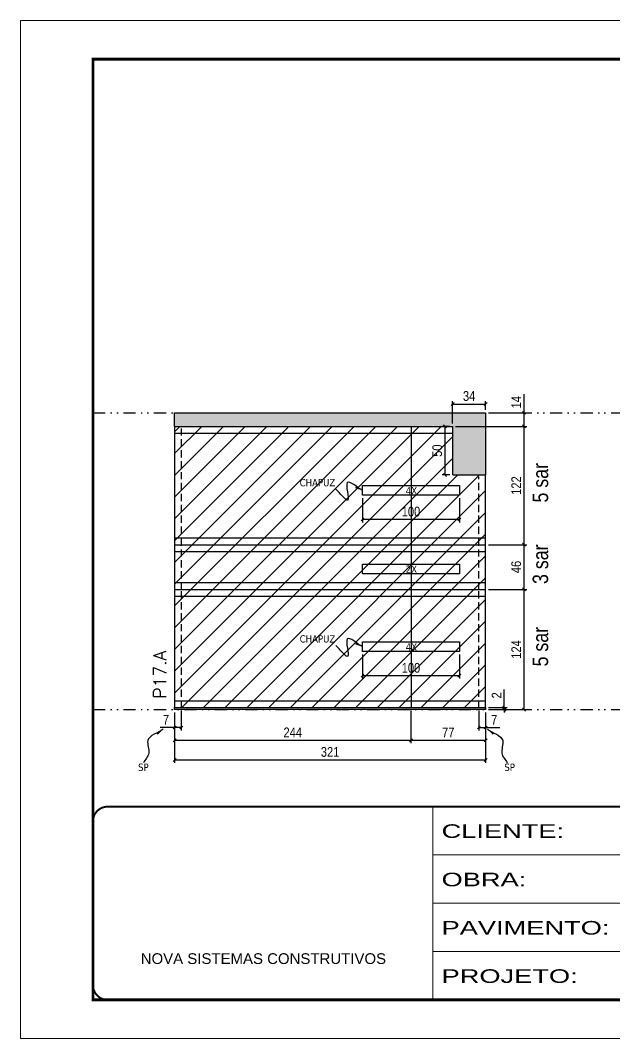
# Model space of a CAD drawing. Extents: x 14400 to 27878, y -21631 to 6985.
# Drawn here: x 14413 to 15027, y -2105 to -1055 of the extents above; entities that cross this region are included whole.
import ezdxf

# ---------------------------------------------------------------- set-up
doc = ezdxf.new("R2010")
doc.units = 0
for name, pattern in [('CONTINUO', [0]), ('DASHED', [0.75, 0.5, -0.25]), ('DIVIDE2', [0.625, 0.25, -0.125, 0, -0.125, 0, -0.125]), ('HIDDEN', [0.375, 0.25, -0.125])]:
    doc.linetypes.add(name, pattern=pattern)
for name, color, linetype in [('COTA', 241, 'Continuous'), ('NOMENCLATURA', 7, 'Continuous'), ('Nível', 160, 'Continuous'), ('Painéis', 200, 'Continuous'), ('SARR_2.2x10', 60, 'Continuous'), ('SARR_2.2x7', 40, 'Continuous'), ('texto', 7, 'Continuous')]:
    doc.layers.add(name, color=color, linetype=linetype)
for name, color, linetype, lineweight in [('Folhas', 255, 'Continuous', 9), ('Hachura', 251, 'Continuous', 9), ('SARRAFO DE PRESSAO', 251, 'DASHED', 9), ('Texto Seção', 7, 'Continuous', 15)]:
    doc.layers.add(name, color=color, linetype=linetype, lineweight=lineweight)
doc.styles.add('ARIAL', font='arial.ttf')
doc.styles.add('ARIAL_NARROW', font='ARIALN.TTF', dxfattribs={"height": 0.2})
doc.styles.add('COTA TECNICA', font='techl___.ttf', dxfattribs={"height": 10})
doc.styles.add('COTA TECNICA-50', font='techl___.ttf', dxfattribs={"height": 10})
doc.styles.add('REGUA-120', font='ROMANS.shx', dxfattribs={"height": 15})
doc.styles.get("Standard").update_dxf_attribs({"font": 'arial.ttf'})
doc.styles.add('Tecnologia', font='')
doc.styles.get('Tecnologia').set_extended_font_data('Forgotten Futurist')
doc.dimstyles.new('COTA PAINEL-50', dxfattribs={"dimtxt": 10, "dimasz": 3, "dimexe": 3, "dimexo": 3, "dimgap": 3, "dimtad": 1, "dimdec": 1, "dimzin": 12, "dimdsep": 46, "dimtxsty": 'COTA TECNICA-50', "dimblk1": 'OBLIQUE', "dimblk2": 'OBLIQUE', "dimsah": 1, "dimcen": 0.9, "dimclrd": 4, "dimclre": 4, "dimclrt": 240, "dimadec": 1, "dimazin": 3, "dimtfac": 1, "dimtdec": 1, "dimtmove": 0, "dimatfit": 3, "dimfxl": 1, "dimtolj": 1, "dimtzin": 12, "dimarcsym": 0})
doc.dimstyles.new('PAINEL', dxfattribs={"dimtxt": 10, "dimasz": 3, "dimexe": 3, "dimexo": 3, "dimgap": 3, "dimtad": 1, "dimdec": 1, "dimzin": 12, "dimdsep": 46, "dimtxsty": 'COTA TECNICA', "dimblk1": 'OBLIQUE', "dimblk2": 'OBLIQUE', "dimsah": 1, "dimcen": 0.9, "dimclrd": 4, "dimclre": 4, "dimclrt": 240, "dimadec": 1, "dimazin": 3, "dimtfac": 1, "dimtdec": 1, "dimtmove": 0, "dimatfit": 3, "dimfxl": 1, "dimtolj": 1, "dimtzin": 12, "dimarcsym": 0})
doc.dimstyles.get("Standard").update_dxf_attribs({"dimtxt": 0.18, "dimasz": 0.18, "dimexe": 0.18, "dimexo": 0.0625, "dimgap": 0.09, "dimtad": 0, "dimtih": 1, "dimtoh": 1, "dimdec": 4, "dimzin": 0, "dimdsep": 46, "dimtxsty": 'Standard', "dimcen": 0.09, "dimadec": 0, "dimazin": 0, "dimtfac": 1, "dimtdec": 4, "dimtofl": 0, "dimtmove": 0, "dimatfit": 3, "dimfxl": 1, "dimtolj": 1, "dimtzin": 0, "dimarcsym": 0})

# ---------------------------------------------------------------- blocks, each defined once
blk = doc.blocks.new('9999999999')
at = {"color": 30, "linetype": 'CONTINUO'}
for p, q in [((98564.6, 34230.2), (98564.6, 34429.4)), ((98564.6, 34379.6), (99584, 34379.6)), ((98564.6, 34329.8), (99488, 34329.8)), ((98564.6, 34280), (99488, 34280))]:
    blk.add_line(p, q, dxfattribs=at)
at = {"color": 30, "linetype": 'CONTINUO', "const_width": 2}
blk.add_lwpolyline([(99584, 34230.2), (99584, 34414.4, 0.414214), (99569, 34429.4), (98229, 34429.4, 0.414214), (98214, 34414.4), (98214, 34245.2, 0.414214), (98229, 34230.2), (99584, 34230.2)], format="xyb", dxfattribs=at)
at = {"layer": 'Folhas'}
blk.add_lwpolyline([(98139, 34190.2), (99624, 34190.2), (99624, 35240.2), (98139, 35240.2)], close=True, dxfattribs=at)
at = {"layer": 'Folhas', "color": 30, "const_width": 3}
blk.add_lwpolyline([(98214, 34230.2), (99584, 34230.2), (99584, 35200.2), (98214, 35200.2)], close=True, dxfattribs=at)
at = {"color": 7, "linetype": 'Continuous', "ltscale": 5, "style": 'ARIAL'}
blk.add_text('NOVA SISTEMAS CONSTRUTIVOS', height=11.059, dxfattribs=at).set_placement((98263.2, 34267.2))
at = {"layer": 'Folhas', "color": 7, "style": 'Tecnologia', "width": 1.5}
for s, p in [('CLIENTE:', (98573.7, 34397.2)), ('OBRA:', (98573.7, 34347.3)), ('PAVIMENTO:', (98573.7, 34297.5)), ('PROJETO:', (98573.7, 34247.7))]:
    blk.add_text(s, height=14, dxfattribs=at).set_placement(p)
blk = doc.blocks.new('_Oblique')
at = {"color": 0, "linetype": 'ByBlock', "lineweight": -2}
blk.add_line((-0.5, -0.5), (0.5, 0.5), dxfattribs=at)
blk = doc.blocks.new('*D1788')
at = {"layer": 'COTA', "color": 4, "lineweight": -2, "transparency": 16777216}
for p, q in [((14572.6, -1769), (14572.6, -1787.5)), ((14579.6, -1767), (14579.6, -1787.5)), ((14572.6, -1784.5), (14557.9, -1784.5)), ((14579.6, -1784.5), (14572.6, -1784.5))]:
    blk.add_line(p, q, dxfattribs=at)
at = {"layer": 'Defpoints', "color": 0, "transparency": 16777216}
for p in [(14572.6, -1766), (14579.6, -1764), (14572.6, -1784.5)]:
    blk.add_point(p, dxfattribs=at)
at = {"layer": 'COTA', "color": 4, "lineweight": -2, "transparency": 16777216, "xscale": 3, "yscale": 3, "zscale": 3, "rotation": 180}
blk.add_blockref('_Oblique', (14572.6, -1784.5), dxfattribs=at)
at = {"layer": 'COTA', "color": 4, "lineweight": -2, "transparency": 16777216, "xscale": 3, "yscale": 3, "zscale": 3}
blk.add_blockref('_Oblique', (14579.6, -1784.5), dxfattribs=at)
at = {"layer": 'COTA', "color": 240, "transparency": 16777216, "insert": (14563.8, -1776.5), "char_height": 10, "attachment_point": 5, "style": 'COTA TECNICA-50'}
blk.add_mtext('\\A1;7', dxfattribs=at)
blk = doc.blocks.new('*D1789')
at = {"layer": 'COTA', "color": 4, "lineweight": -2, "transparency": 16777216}
for p, q in [((14886.6, -1767), (14886.6, -1787.5)), ((14893.6, -1769), (14893.6, -1787.5)), ((14886.6, -1784.5), (14893.6, -1784.5)), ((14893.6, -1784.5), (14908.4, -1784.5))]:
    blk.add_line(p, q, dxfattribs=at)
at = {"layer": 'Defpoints', "color": 0, "transparency": 16777216}
for p in [(14886.6, -1764), (14893.6, -1766), (14893.6, -1784.5)]:
    blk.add_point(p, dxfattribs=at)
at = {"layer": 'COTA', "color": 4, "lineweight": -2, "transparency": 16777216, "xscale": 3, "yscale": 3, "zscale": 3, "rotation": 180}
blk.add_blockref('_Oblique', (14886.6, -1784.5), dxfattribs=at)
at = {"layer": 'COTA', "color": 4, "lineweight": -2, "transparency": 16777216, "xscale": 3, "yscale": 3, "zscale": 3}
blk.add_blockref('_Oblique', (14893.6, -1784.5), dxfattribs=at)
at = {"layer": 'COTA', "color": 240, "transparency": 16777216, "insert": (14902.5, -1776.5), "char_height": 10, "attachment_point": 5, "style": 'COTA TECNICA-50'}
blk.add_mtext('\\A1;7', dxfattribs=at)
blk = doc.blocks.new('*D1790')
at = {"layer": 'COTA', "color": 4, "lineweight": -2, "transparency": 16777216}
for p, q in [((14912.9, -1764), (14912.9, -1745.2)), ((14896.6, -1764), (14915.9, -1764)), ((14896.6, -1766), (14915.9, -1766)), ((14912.9, -1766), (14912.9, -1764)), ((14912.9, -1766), (14912.9, -1769))]:
    blk.add_line(p, q, dxfattribs=at)
at = {"layer": 'Defpoints', "color": 0, "transparency": 16777216}
for p in [(14893.6, -1764), (14893.6, -1766), (14912.9, -1766)]:
    blk.add_point(p, dxfattribs=at)
at = {"layer": 'COTA', "color": 4, "lineweight": -2, "transparency": 16777216, "xscale": 3, "yscale": 3, "zscale": 3}
for p, rotation in [((14912.9, -1764), 270), ((14912.9, -1766), 90)]:
    blk.add_blockref('_Oblique', p, dxfattribs=dict(at, rotation=rotation))
at = {"layer": 'COTA', "color": 240, "transparency": 16777216, "insert": (14904.9, -1751.3), "char_height": 10, "attachment_point": 5, "rotation": 90, "style": 'COTA TECNICA-50'}
blk.add_mtext('\\A1;2', dxfattribs=at)
blk = doc.blocks.new('*D1791')
at = {"layer": 'COTA', "color": 4, "lineweight": -2, "transparency": 16777216}
for p, q in [((14572.6, -1769), (14572.6, -1800.6)), ((14816.6, -1767), (14816.6, -1800.6)), ((14572.6, -1797.6), (14816.6, -1797.6))]:
    blk.add_line(p, q, dxfattribs=at)
at = {"layer": 'Defpoints', "color": 0, "transparency": 16777216}
for p in [(14572.6, -1766), (14816.6, -1764), (14816.6, -1797.6)]:
    blk.add_point(p, dxfattribs=at)
at = {"layer": 'COTA', "color": 4, "lineweight": -2, "transparency": 16777216, "xscale": 3, "yscale": 3, "zscale": 3, "rotation": 180}
blk.add_blockref('_Oblique', (14572.6, -1797.6), dxfattribs=at)
at = {"layer": 'COTA', "color": 4, "lineweight": -2, "transparency": 16777216, "xscale": 3, "yscale": 3, "zscale": 3}
blk.add_blockref('_Oblique', (14816.6, -1797.6), dxfattribs=at)
at = {"layer": 'COTA', "color": 240, "transparency": 16777216, "insert": (14694.6, -1789.5), "char_height": 10, "attachment_point": 5, "style": 'COTA TECNICA-50'}
blk.add_mtext('\\A1;244', dxfattribs=at)
blk = doc.blocks.new('*D1792')
at = {"layer": 'COTA', "color": 4, "lineweight": -2, "transparency": 16777216}
for p, q in [((14816.6, -1767), (14816.6, -1800.6)), ((14893.6, -1769), (14893.6, -1800.6)), ((14816.6, -1797.6), (14893.6, -1797.6))]:
    blk.add_line(p, q, dxfattribs=at)
at = {"layer": 'Defpoints', "color": 0, "transparency": 16777216}
for p in [(14816.6, -1764), (14893.6, -1766), (14893.6, -1797.6)]:
    blk.add_point(p, dxfattribs=at)
at = {"layer": 'COTA', "color": 4, "lineweight": -2, "transparency": 16777216, "xscale": 3, "yscale": 3, "zscale": 3, "rotation": 180}
blk.add_blockref('_Oblique', (14816.6, -1797.6), dxfattribs=at)
at = {"layer": 'COTA', "color": 4, "lineweight": -2, "transparency": 16777216, "xscale": 3, "yscale": 3, "zscale": 3}
blk.add_blockref('_Oblique', (14893.6, -1797.6), dxfattribs=at)
at = {"layer": 'COTA', "color": 240, "transparency": 16777216, "insert": (14855.1, -1789.5), "char_height": 10, "attachment_point": 5, "style": 'COTA TECNICA-50'}
blk.add_mtext('\\A1;77', dxfattribs=at)
blk = doc.blocks.new('*D1793')
at = {"layer": 'COTA', "color": 4, "linetype": 'ByBlock', "lineweight": -2, "transparency": 16777216}
for p, q in [((14766.6, -1709.2), (14766.6, -1734.1)), ((14866.6, -1709.2), (14866.6, -1734.1)), ((14866.6, -1731.1), (14766.6, -1731.1))]:
    blk.add_line(p, q, dxfattribs=at)
at = {"layer": 'Defpoints', "color": 0, "linetype": 'ByBlock', "transparency": 16777216}
for p in [(14766.6, -1706.2), (14866.6, -1706.2), (14766.6, -1731.1)]:
    blk.add_point(p, dxfattribs=at)
at = {"layer": 'COTA', "color": 4, "linetype": 'ByBlock', "lineweight": -2, "transparency": 16777216, "xscale": 3, "yscale": 3, "zscale": 3, "rotation": 180}
blk.add_blockref('_Oblique', (14766.6, -1731.1), dxfattribs=at)
at = {"layer": 'COTA', "color": 4, "linetype": 'ByBlock', "lineweight": -2, "transparency": 16777216, "xscale": 3, "yscale": 3, "zscale": 3}
blk.add_blockref('_Oblique', (14866.6, -1731.1), dxfattribs=at)
at = {"layer": 'COTA', "color": 240, "linetype": 'ByBlock', "transparency": 16777216, "insert": (14816.6, -1723), "char_height": 10, "attachment_point": 5, "style": 'COTA TECNICA'}
blk.add_mtext('\\A1;100', dxfattribs=at)
blk = doc.blocks.new('*D1794')
at = {"layer": 'COTA', "color": 4, "lineweight": -2, "transparency": 16777216}
for p, q in [((14896.6, -1642), (14936.3, -1642)), ((14933.3, -1766), (14933.3, -1642)), ((14896.6, -1766), (14936.3, -1766))]:
    blk.add_line(p, q, dxfattribs=at)
at = {"layer": 'Defpoints', "color": 0, "transparency": 16777216}
for p in [(14893.6, -1642), (14933.3, -1642), (14893.6, -1766)]:
    blk.add_point(p, dxfattribs=at)
at = {"layer": 'COTA', "color": 4, "lineweight": -2, "transparency": 16777216, "xscale": 3, "yscale": 3, "zscale": 3}
for p, rotation in [((14933.3, -1642), 90), ((14933.3, -1766), 270)]:
    blk.add_blockref('_Oblique', p, dxfattribs=dict(at, rotation=rotation))
at = {"layer": 'COTA', "color": 240, "transparency": 16777216, "insert": (14925.2, -1704), "char_height": 10, "attachment_point": 5, "rotation": 90, "style": 'COTA TECNICA'}
blk.add_mtext('\\A1;124', dxfattribs=at)
blk = doc.blocks.new('*D1759')
at = {"layer": 'COTA', "color": 4, "lineweight": -2, "transparency": 16777216}
for p, q in [((14572.6, -1769), (14572.6, -1820.9)), ((14893.6, -1769), (14893.6, -1820.9)), ((14572.6, -1817.9), (14893.6, -1817.9))]:
    blk.add_line(p, q, dxfattribs=at)
at = {"layer": 'Defpoints', "color": 0, "transparency": 16777216}
for p in [(14572.6, -1766), (14893.6, -1766), (14893.6, -1817.9)]:
    blk.add_point(p, dxfattribs=at)
at = {"layer": 'COTA', "color": 4, "lineweight": -2, "transparency": 16777216, "xscale": 3, "yscale": 3, "zscale": 3, "rotation": 180}
blk.add_blockref('_Oblique', (14572.6, -1817.9), dxfattribs=at)
at = {"layer": 'COTA', "color": 4, "lineweight": -2, "transparency": 16777216, "xscale": 3, "yscale": 3, "zscale": 3}
blk.add_blockref('_Oblique', (14893.6, -1817.9), dxfattribs=at)
at = {"layer": 'COTA', "color": 240, "transparency": 16777216, "insert": (14733.1, -1809.7), "char_height": 10, "attachment_point": 5, "style": 'COTA TECNICA'}
blk.add_mtext('\\A1;321', dxfattribs=at)
blk = doc.blocks.new('*D1805')
at = {"layer": 'COTA', "color": 4, "lineweight": -2, "transparency": 16777216}
for p, q in [((14933.3, -1460), (14933.3, -1440.9)), ((14896.6, -1460), (14936.3, -1460)), ((14933.3, -1474), (14933.3, -1460)), ((14862.6, -1474), (14936.3, -1474))]:
    blk.add_line(p, q, dxfattribs=at)
at = {"layer": 'Defpoints', "color": 0, "transparency": 16777216}
for p in [(14893.6, -1460), (14933.3, -1460), (14859.6, -1474)]:
    blk.add_point(p, dxfattribs=at)
at = {"layer": 'COTA', "color": 4, "lineweight": -2, "transparency": 16777216, "xscale": 3, "yscale": 3, "zscale": 3}
for p, rotation in [((14933.3, -1460), 90), ((14933.3, -1474), 270)]:
    blk.add_blockref('_Oblique', p, dxfattribs=dict(at, rotation=rotation))
at = {"layer": 'COTA', "color": 240, "transparency": 16777216, "insert": (14925.2, -1449), "char_height": 10, "attachment_point": 5, "rotation": 90, "style": 'COTA TECNICA'}
blk.add_mtext('\\A1;14', dxfattribs=at)
blk = doc.blocks.new('*D1806')
at = {"layer": 'COTA', "color": 4, "lineweight": -2, "transparency": 16777216}
for p, q in [((14856.6, -1474), (14848.8, -1474)), ((14851.8, -1524), (14851.8, -1474)), ((14856.6, -1524), (14848.8, -1524))]:
    blk.add_line(p, q, dxfattribs=at)
at = {"layer": 'Defpoints', "color": 0, "transparency": 16777216}
for p in [(14851.8, -1474), (14859.6, -1474), (14859.6, -1524)]:
    blk.add_point(p, dxfattribs=at)
at = {"layer": 'COTA', "color": 4, "lineweight": -2, "transparency": 16777216, "xscale": 3, "yscale": 3, "zscale": 3}
for p, rotation in [((14851.8, -1474), 90), ((14851.8, -1524), 270)]:
    blk.add_blockref('_Oblique', p, dxfattribs=dict(at, rotation=rotation))
at = {"layer": 'COTA', "color": 240, "transparency": 16777216, "insert": (14843.7, -1499), "char_height": 10, "attachment_point": 5, "rotation": 90, "style": 'COTA TECNICA'}
blk.add_mtext('\\A1;50', dxfattribs=at)
blk = doc.blocks.new('*D1807')
at = {"layer": 'COTA', "color": 4, "lineweight": -2, "transparency": 16777216}
for p, q in [((14859.6, -1471), (14859.6, -1447.9)), ((14893.6, -1457), (14893.6, -1447.9)), ((14859.6, -1450.9), (14893.6, -1450.9))]:
    blk.add_line(p, q, dxfattribs=at)
at = {"layer": 'Defpoints', "color": 0, "transparency": 16777216}
for p in [(14893.6, -1450.9), (14893.6, -1460), (14859.6, -1474)]:
    blk.add_point(p, dxfattribs=at)
at = {"layer": 'COTA', "color": 4, "lineweight": -2, "transparency": 16777216, "xscale": 3, "yscale": 3, "zscale": 3, "rotation": 180}
blk.add_blockref('_Oblique', (14859.6, -1450.9), dxfattribs=at)
at = {"layer": 'COTA', "color": 4, "lineweight": -2, "transparency": 16777216, "xscale": 3, "yscale": 3, "zscale": 3}
blk.add_blockref('_Oblique', (14893.6, -1450.9), dxfattribs=at)
at = {"layer": 'COTA', "color": 240, "transparency": 16777216, "insert": (14876.6, -1442.7), "char_height": 10, "attachment_point": 5, "style": 'COTA TECNICA'}
blk.add_mtext('\\A1;34', dxfattribs=at)
blk = doc.blocks.new('*D1811')
at = {"layer": 'COTA', "color": 4, "lineweight": -2, "transparency": 16777216}
for p, q in [((14896.6, -1596), (14936.3, -1596)), ((14933.3, -1642), (14933.3, -1596)), ((14896.6, -1642), (14936.3, -1642))]:
    blk.add_line(p, q, dxfattribs=at)
at = {"layer": 'Defpoints', "color": 0, "transparency": 16777216}
for p in [(14893.6, -1596), (14933.3, -1596), (14893.6, -1642)]:
    blk.add_point(p, dxfattribs=at)
at = {"layer": 'COTA', "color": 4, "lineweight": -2, "transparency": 16777216, "xscale": 3, "yscale": 3, "zscale": 3}
for p, rotation in [((14933.3, -1596), 90), ((14933.3, -1642), 270)]:
    blk.add_blockref('_Oblique', p, dxfattribs=dict(at, rotation=rotation))
at = {"layer": 'COTA', "color": 240, "transparency": 16777216, "insert": (14925.2, -1619), "char_height": 10, "attachment_point": 5, "rotation": 90, "style": 'COTA TECNICA'}
blk.add_mtext('\\A1;46', dxfattribs=at)
blk = doc.blocks.new('*D1812')
at = {"layer": 'COTA', "color": 4, "lineweight": -2, "transparency": 16777216}
for p, q in [((14862.6, -1474), (14936.3, -1474)), ((14933.3, -1596), (14933.3, -1474)), ((14896.6, -1596), (14936.3, -1596))]:
    blk.add_line(p, q, dxfattribs=at)
at = {"layer": 'Defpoints', "color": 0, "transparency": 16777216}
for p in [(14859.6, -1474), (14933.3, -1474), (14893.6, -1596)]:
    blk.add_point(p, dxfattribs=at)
at = {"layer": 'COTA', "color": 4, "lineweight": -2, "transparency": 16777216, "xscale": 3, "yscale": 3, "zscale": 3}
for p, rotation in [((14933.3, -1474), 90), ((14933.3, -1596), 270)]:
    blk.add_blockref('_Oblique', p, dxfattribs=dict(at, rotation=rotation))
at = {"layer": 'COTA', "color": 240, "transparency": 16777216, "insert": (14925.2, -1535), "char_height": 10, "attachment_point": 5, "rotation": 90, "style": 'COTA TECNICA'}
blk.add_mtext('\\A1;122', dxfattribs=at)
blk = doc.blocks.new('*D1813')
at = {"layer": 'COTA', "color": 4, "linetype": 'ByBlock', "lineweight": -2, "transparency": 16777216}
for p, q in [((14766.6, -1548.1), (14766.6, -1573)), ((14866.6, -1548.1), (14866.6, -1573)), ((14866.6, -1570), (14766.6, -1570))]:
    blk.add_line(p, q, dxfattribs=at)
at = {"layer": 'Defpoints', "color": 0, "linetype": 'ByBlock', "transparency": 16777216}
for p in [(14766.6, -1545.1), (14866.6, -1545.1), (14766.6, -1570)]:
    blk.add_point(p, dxfattribs=at)
at = {"layer": 'COTA', "color": 4, "linetype": 'ByBlock', "lineweight": -2, "transparency": 16777216, "xscale": 3, "yscale": 3, "zscale": 3, "rotation": 180}
blk.add_blockref('_Oblique', (14766.6, -1570), dxfattribs=at)
at = {"layer": 'COTA', "color": 4, "linetype": 'ByBlock', "lineweight": -2, "transparency": 16777216, "xscale": 3, "yscale": 3, "zscale": 3}
blk.add_blockref('_Oblique', (14866.6, -1570), dxfattribs=at)
at = {"layer": 'COTA', "color": 240, "linetype": 'ByBlock', "transparency": 16777216, "insert": (14816.6, -1561.9), "char_height": 10, "attachment_point": 5, "style": 'COTA TECNICA'}
blk.add_mtext('\\A1;100', dxfattribs=at)

msp = doc.modelspace()

# ---------------------------------------------------------------- hatches: boundary and pattern name
at = {"layer": 'COTA'}
h = msp.add_hatch(dxfattribs=at)
h.set_pattern_fill('AR-CONC', color=256, scale=0.03)
h.set_pattern_definition([(50, (-1598.5, -55), (5.4655401, -0.4781726), [0.5715, -6.2865]), (355, (-1598.5, -55), (-1.0573026, 5.7317054), [0.4572, -5.0292175]), (100.451445, (-1598.0445, -55.04), (4.4082374, 5.2535326), [0.4857003, -5.3427073]), (46.1842, (-1598.5, -53.476), (8.1323712, -1.2612698), [0.85725, -9.42975]), (96.63556, (-1597.822, -53.581), (7.122124, 7.4227837), [0.7285507, -8.0140682]), (351.18415, (-1598.5, -53.476), (7.122124, 7.4227837), [0.685799, -7.543792]), (21, (-1597.738, -53.857), (4.5484317, -3.067956), [0.5715, -6.2865]), (326, (-1597.738, -53.857), (1.8540609, 5.525639), [0.4572, -5.0292]), (71.451445, (-1597.359, -54.1127), (6.4024926, 2.457683), [0.4857003, -5.3426981]), (37.5, (-1598.5, -55), (0.0926581, 2.53665117), [0, -4.96824, 0, -5.1054, 0, -5.04825]), (7.5, (-1598.5, -55), (2.00458988, 3.00541724), [0, -2.91084, 0, -4.85394, 0, -1.92405]), (327.5, (-1600.1993, -55), (4.06771786, -0.17186232), [0, -1.905, 0, -5.9436, 0, -7.8867]), (317.5, (-1600.9613, -55), (4.44387544, 0.7627947), [0, -2.4765, 0, -3.94716, 0, -5.6007])])
h.paths.add_polyline_path([(14893.645, -1460.015), (14572.645, -1460.015), (14572.645, -1474.015), (14859.645, -1474.015), (14859.645, -1524.015), (14893.645, -1524.015)])
at = {"layer": 'Hachura'}
h = msp.add_hatch(dxfattribs=at)
h.set_pattern_fill('ANSI31', color=256, scale=5)
h.paths.add_polyline_path([(14816.645, -1474.015), (14572.645, -1474.015), (14572.645, -1596.015), (14816.645, -1596.015)])
h.paths.add_polyline_path([(14893.645, -1524.015), (14859.645, -1524.015), (14859.645, -1474.015), (14816.645, -1474.015), (14816.645, -1596.015), (14893.645, -1596.015)])
h.paths.add_polyline_path([(14893.645, -1596.015), (14816.645, -1596.015), (14816.645, -1642.015), (14893.645, -1642.015)])
h.paths.add_polyline_path([(14816.645, -1596.015), (14572.645, -1596.015), (14572.645, -1642.015), (14816.645, -1642.015)])
h.paths.add_polyline_path([(14816.645, -1642.015), (14572.645, -1642.015), (14572.645, -1764.015), (14816.645, -1764.015)])
h.paths.add_polyline_path([(14893.645, -1642.015), (14816.645, -1642.015), (14816.645, -1764.015), (14893.645, -1764.015)])
h.paths.add_polyline_path([(15315.941, -1642.015), (15071.941, -1642.015), (15071.941, -1764.015), (15315.941, -1764.015)])
h.paths.add_polyline_path([(15315.941, -1582.015), (15071.941, -1582.015), (15071.941, -1642.015), (15315.941, -1642.015)])
h.paths.add_polyline_path([(15315.941, -1460.015), (15100.941, -1460.015), (15100.941, -1524.015), (15071.941, -1524.015), (15071.941, -1582.015), (15315.941, -1582.015)])
h.paths.add_polyline_path([(15392.941, -1524.015), (15358.941, -1524.015), (15358.941, -1460.015), (15315.941, -1460.015), (15315.941, -1582.015), (15392.941, -1582.015)])
h.paths.add_polyline_path([(15392.941, -1582.015), (15315.941, -1582.015), (15315.941, -1642.015), (15392.941, -1642.015)])
h.paths.add_polyline_path([(15392.941, -1642.015), (15315.941, -1642.015), (15315.941, -1764.015), (15392.941, -1764.015)])
h.paths.add_polyline_path([(15578.548, -1524.015), (15559.548, -1524.015), (15559.548, -1764.015), (15578.548, -1764.015)])
h.paths.add_polyline_path([(15731.464, -1524.015), (15712.464, -1524.015), (15712.464, -1764.015), (15731.464, -1764.015)])

# ---------------------------------------------------------------- linework, layer by layer
at = {"layer": 'COTA'}
for p, q in [((14572.645, -1474.015), (14572.645, -1460.015)), ((14572.645, -1460.015), (14893.645, -1460.015)), ((14893.645, -1460.015), (14893.645, -1524.015))]:
    msp.add_line(p, q, dxfattribs=at)
at = {"layer": 'Nível', "color": 4, "linetype": 'DIVIDE2', "ltscale": 50}
for p, q in [((14488.467, -1460.015), (15858.467, -1460.015)), ((14488.467, -1766.015), (15858.467, -1766.015))]:
    msp.add_line(p, q, dxfattribs=at)
at = {"layer": 'Painéis'}
for p, q in [((14572.645, -1474.015), (14572.645, -1764.015)), ((14572.645, -1474.015), (14859.645, -1474.015)), ((14816.645, -1474.015), (14816.645, -1764.015)), ((14859.645, -1524.015), (14859.645, -1474.015)), ((14859.645, -1524.015), (14893.645, -1524.015)), ((14893.645, -1764.015), (14893.645, -1524.015)), ((14572.645, -1596.015), (14893.645, -1596.015)), ((14572.645, -1642.015), (14893.645, -1642.015))]:
    msp.add_line(p, q, dxfattribs=at)
msp.add_lwpolyline([(14893.645, -1766.015), (14572.645, -1766.015), (14572.645, -1764.015), (14893.645, -1764.015)], close=True, dxfattribs=at)
at = {"layer": 'SARR_2.2x10'}
for points in [[(14766.645, -1535.054), (14866.645, -1535.054), (14866.645, -1545.054), (14766.645, -1545.054)], [(14766.645, -1615.89), (14866.645, -1615.89), (14866.645, -1625.89), (14766.645, -1625.89)], [(14766.645, -1696.172), (14866.645, -1696.172), (14866.645, -1706.172), (14766.645, -1706.172)]]:
    msp.add_lwpolyline(points, close=True, dxfattribs=at)
at = {"layer": 'SARR_2.2x7', "linetype": 'HIDDEN', "ltscale": 30}
for p, q in [((14579.645, -1596.015), (14579.645, -1474.015)), ((14886.645, -1596.015), (14886.645, -1526.015)), ((14579.645, -1642.015), (14579.645, -1596.015)), ((14886.645, -1642.015), (14886.645, -1596.015)), ((14579.645, -1764.015), (14579.645, -1642.015)), ((14886.645, -1764.015), (14886.645, -1642.015))]:
    msp.add_line(p, q, dxfattribs=at)
at = {"layer": 'SARR_2.2x7'}
for p, q in [((14572.645, -1481.015), (14816.645, -1481.015)), ((14816.645, -1481.015), (14859.645, -1481.015)), ((14572.645, -1589.015), (14816.645, -1589.015)), ((14816.645, -1589.015), (14893.645, -1589.015)), ((14572.645, -1603.015), (14816.645, -1603.015)), ((14816.645, -1603.015), (14893.645, -1603.015)), ((14572.645, -1635.015), (14816.645, -1635.015)), ((14816.645, -1635.015), (14893.645, -1635.015)), ((14572.645, -1649.015), (14816.645, -1649.015)), ((14816.645, -1649.015), (14893.645, -1649.015)), ((14572.645, -1757.015), (14816.645, -1757.015)), ((14816.645, -1757.015), (14893.645, -1757.015))]:
    msp.add_line(p, q, dxfattribs=at)

# ---------------------------------------------------------------- block references
at = {"layer": 'SARRAFO DE PRESSAO', "color": 6, "linetype": 'ByBlock'}
msp.add_blockref('9999999999', (-83725.511, -36295.504), dxfattribs=at)

# ---------------------------------------------------------------- texts
at = {"layer": 'NOMENCLATURA', "style": 'ARIAL_NARROW'}
for s, p in [('5 sar', (14958.162, -1552.496)), ('3 sar', (14958.162, -1636.496)), ('5 sar', (14958.162, -1721.496))]:
    msp.add_text(s, height=16, rotation=90, dxfattribs=at).set_placement(p)
at = {"layer": 'texto', "color": 0, "char_height": 7.5, "attachment_point": 5}
for s, insert in [('{\\fTahoma|b0|i0|c0|p34;\\C4;CHAPUZ}', (14720.095, -1532.039)), ('{\\fTahoma|b0|i0|c0|p34;\\C4;4X}', (14817.037, -1540.346)), ('{\\fTahoma|b0|i0|c0|p34;\\C4;2X}', (14817.037, -1621.183)), ('{\\fTahoma|b0|i0|c0|p34;\\C4;CHAPUZ}', (14720.095, -1693.157)), ('{\\fTahoma|b0|i0|c0|p34;\\C4;4X}', (14817.037, -1701.465)), ('{\\fTahoma|b0|i0|c0|p34;\\C4;SP}', (14540.398, -1825.506)), ('{\\fTahoma|b0|i0|c0|p34;\\C4;SP}', (14918.422, -1825.506))]:
    msp.add_mtext(s, dxfattribs=dict(at, insert=insert))
at = {"layer": 'Texto Seção', "insert": (14564.025, -1754.764), "char_height": 13, "width": 285.32988, "attachment_point": 7, "rotation": 90, "style": 'REGUA-120'}
msp.add_mtext('P17.A', dxfattribs=at)

# ---------------------------------------------------------------- dimensions: what is measured, and where the dimension line sits
at = {"layer": 'COTA'}
for base, p1, p2, dimstyle, picture, middle in [((14893.645, -1450.897), (14859.645, -1474.015), (14893.645, -1460.015), 'PAINEL', '*D1807', (14876.645, -1442.677)), ((14816.645, -1797.571), (14572.645, -1766.015), (14816.645, -1764.015), 'COTA PAINEL-50', '*D1791', (14694.645, -1789.498)), ((14893.645, -1817.945), (14572.645, -1766.015), (14893.645, -1766.015), 'PAINEL', '*D1759', (14733.145, -1809.726)), ((14893.645, -1797.571), (14816.645, -1764.015), (14893.645, -1766.015), 'COTA PAINEL-50', '*D1792', (14855.145, -1789.498)), ((14893.645, -1784.525), (14886.645, -1764.015), (14893.645, -1766.015), 'COTA PAINEL-50', '*D1789', (14902.511, -1776.452))]:
    dim = msp.add_linear_dim(base=base, p1=p1, p2=p2, dimstyle=dimstyle, dxfattribs=at)
    dim.commit()
    dim.dimension.update_dxf_attribs({"geometry": picture, "text_midpoint": middle})
for base, p1, p2, angle, dimstyle, picture, middle in [((14933.286, -1460.015), (14859.645, -1474.015), (14893.645, -1460.015), 90, 'PAINEL', '*D1805', (14925.213, -1448.957)), ((14851.841, -1474.015), (14859.645, -1524.015), (14859.645, -1474.015), 90, 'PAINEL', '*D1806', (14843.731, -1499.015)), ((14933.286, -1596.015), (14893.645, -1642.015), (14893.645, -1596.015), 90, 'PAINEL', '*D1811', (14925.184, -1619.015)), ((14933.286, -1642.015), (14893.645, -1766.015), (14893.645, -1642.015), 90, 'PAINEL', '*D1794', (14925.213, -1704.015)), ((14572.645, -1784.525), (14579.645, -1764.015), (14572.645, -1766.015), 180, 'COTA PAINEL-50', '*D1788', (14563.78, -1776.452))]:
    dim = msp.add_linear_dim(base=base, p1=p1, p2=p2, angle=angle, dimstyle=dimstyle, dxfattribs=at)
    dim.commit()
    dim.dimension.update_dxf_attribs({"geometry": picture, "text_midpoint": middle})
dim = msp.add_linear_dim(base=(14933.286, -1474.015), p1=(14893.645, -1596.015), p2=(14859.645, -1474.015), angle=90, dimstyle='PAINEL', override={"dimtmove": 1}, dxfattribs=at)
dim.commit()
dim.dimension.update_dxf_attribs({"geometry": '*D1812', "text_midpoint": (14925.228, -1535.015)})
at = {"layer": 'COTA', "linetype": 'ByBlock'}
for base, p1, p2, picture, middle in [((14766.645, -1569.981), (14866.645, -1545.054), (14766.645, -1545.054), '*D1813', (14816.645, -1561.878)), ((14766.645, -1731.099), (14866.645, -1706.172), (14766.645, -1706.172), '*D1793', (14816.645, -1722.997))]:
    dim = msp.add_linear_dim(base=base, p1=p1, p2=p2, dimstyle='PAINEL', dxfattribs=at)
    dim.commit()
    dim.dimension.update_dxf_attribs({"geometry": picture, "text_midpoint": middle})
at = {"layer": 'COTA'}
dim = msp.add_linear_dim(base=(14912.903, -1766.015), p1=(14893.645, -1764.015), p2=(14893.645, -1766.015), angle=90, dimstyle='COTA PAINEL-50', dxfattribs=at)
dim.commit()
dim.dimension.update_dxf_attribs({"geometry": '*D1790', "text_midpoint": (14912.903, -1751.268), "dimtype": 160})

# ---------------------------------------------------------------- leaders
at = {"layer": 'COTA', "path_type": 1}
for points in [[(14766.645, -1540.054), (14750.86, -1532.039), (14751.445, -1549.908), (14739.012, -1538.767)], [(14766.645, -1701.172), (14750.86, -1693.157), (14751.445, -1711.027), (14739.012, -1699.885)], [(14560.816, -1786.196), (14545.031, -1798.031), (14545.956, -1811.037), (14540.403, -1820.819)], [(14895.474, -1786.196), (14911.259, -1798.031), (14910.334, -1811.037), (14915.887, -1820.819)]]:
    msp.add_leader(points, dimstyle='Standard', override={"dimasz": 8}, dxfattribs=at)

doc.saveas('drawing.dxf')
